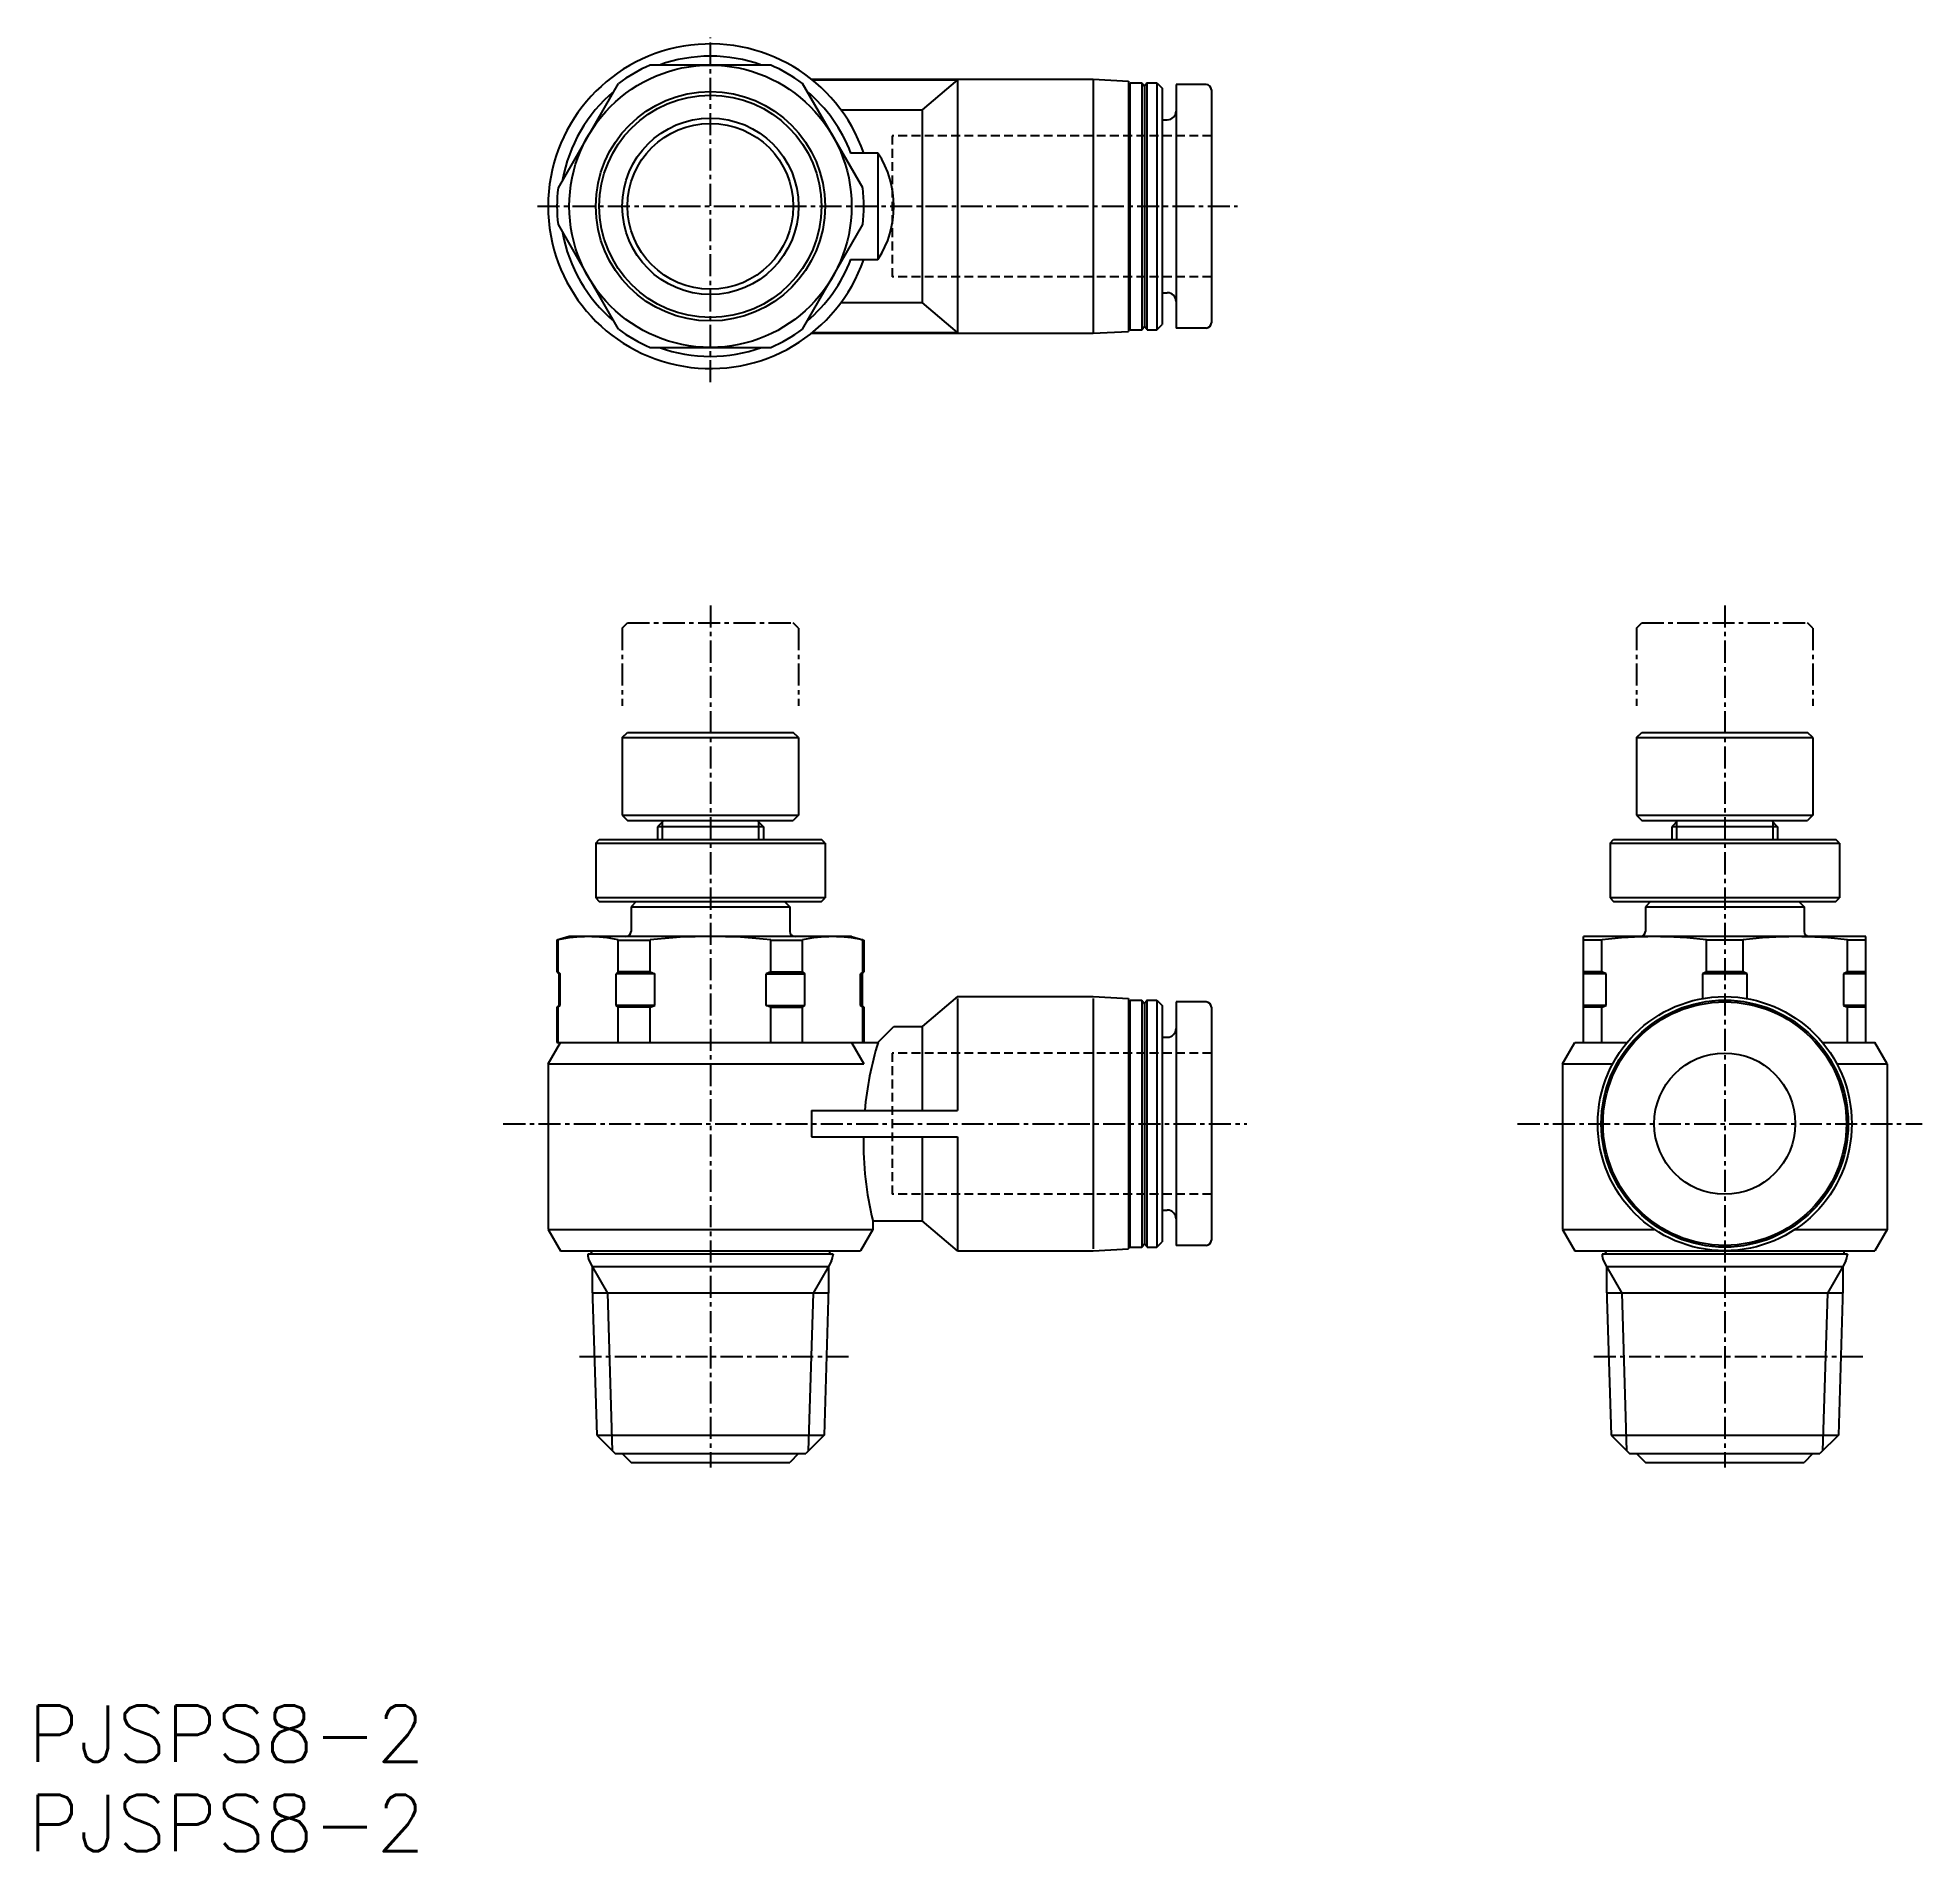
# Model space of a CAD drawing. Extents: x -2 to 105, y -24 to 79.
import ezdxf

# ---------------------------------------------------------------- set-up
doc = ezdxf.new("R2010")
doc.units = 0
doc.linetypes.add('CENTER', pattern=[2, 1.25, -0.25, 0.25, -0.25])
doc.linetypes.add('DASHED', pattern=[0.75, 0.5, -0.25])
doc.layers.get('0').update_dxf_attribs({"linetype": 'CONTINUOUS'})
doc.layers.add('CENTER', color=1, linetype='CENTER')
doc.styles.get("Standard").update_dxf_attribs({"font": 'txt.shx'})

msp = doc.modelspace()

# ---------------------------------------------------------------- linework, layer by layer
at = {"color": 7, "linetype": 'CONTINUOUS'}
for p, q in [((39.37, 77.7), (32.53, 77.7)), ((30.73, 76.66), (27.31, 70.74)), ((44.59, 70.74), (41.17, 76.66)), ((41.68, 76.9), (57.65, 76.9)), ((41.73, 76.86), (49.95, 76.86)), ((49.95, 76.86), (47.95, 75.16)), ((49.95, 76.86), (49.95, 62.54)), ((57.65, 76.9), (59.65, 76.8)), ((57.65, 76.9), (57.65, 62.5)), ((59.65, 76.8), (59.65, 62.6)), ((59.65, 76.6), (59.75, 76.7)), ((59.75, 62.7), (59.75, 76.7)), ((59.75, 76.7), (60.4, 76.7)), ((60.4, 76.7), (60.4, 62.7)), ((60.4, 76.7), (60.55, 76.5)), ((60.7, 76.7), (60.55, 76.5)), ((60.55, 76.5), (60.55, 62.9)), ((60.7, 62.7), (60.7, 76.7)), ((60.7, 76.7), (61.25, 76.7)), ((61.25, 76.7), (61.25, 62.7)), ((61.25, 76.7), (61.55, 76.4)), ((61.55, 76.4), (61.55, 63)), ((62.35, 76.6), (62.35, 62.8)), ((64.05, 76.6), (62.35, 76.6)), ((64.35, 76.3), (64.35, 63.1)), ((43.35, 75.16), (47.95, 75.16)), ((47.95, 75.16), (47.95, 64.24)), ((61.55, 74.6), (61.85, 74.6)), ((43.9, 72.72), (45.45, 72.72)), ((45.45, 72.72), (45.45, 66.69)), ((27.31, 68.66), (30.73, 62.74)), ((41.17, 62.74), (44.59, 68.66)), ((43.9, 66.69), (45.45, 66.69)), ((43.35, 64.24), (47.95, 64.24)), ((49.95, 62.54), (47.95, 64.24)), ((61.55, 64.8), (61.85, 64.8)), ((41.68, 62.5), (57.65, 62.5)), ((41.73, 62.54), (49.95, 62.54)), ((57.65, 62.5), (59.65, 62.6)), ((59.65, 62.8), (59.75, 62.7)), ((59.75, 62.7), (60.4, 62.7)), ((60.4, 62.7), (60.55, 62.9)), ((60.7, 62.7), (60.55, 62.9)), ((60.7, 62.7), (61.25, 62.7)), ((61.25, 62.7), (61.55, 63)), ((64.05, 62.8), (62.35, 62.8)), ((32.53, 61.7), (39.37, 61.7)), ((30.95, 39.58), (31.25, 39.88)), ((30.95, 39.58), (30.95, 35.18)), ((30.95, 39.58), (40.95, 39.58)), ((31.25, 39.88), (40.65, 39.88)), ((40.95, 39.58), (40.65, 39.88)), ((40.95, 39.58), (40.95, 35.18)), ((88.45, 39.58), (88.75, 39.88)), ((88.45, 39.58), (98.45, 39.58)), ((88.45, 39.58), (88.45, 35.18)), ((88.75, 39.88), (98.15, 39.88)), ((98.45, 39.58), (98.15, 39.88)), ((98.45, 39.58), (98.45, 35.18)), ((30.95, 35.18), (31.25, 34.88)), ((30.95, 35.18), (40.95, 35.18)), ((31.25, 34.88), (40.65, 34.88)), ((33.3, 34.88), (32.95, 34.53)), ((32.95, 34.53), (32.95, 33.8)), ((38.95, 34.53), (32.95, 34.53)), ((38.6, 34.88), (38.95, 34.53)), ((38.95, 34.53), (38.95, 33.8)), ((40.95, 35.18), (40.65, 34.88)), ((88.45, 35.18), (98.45, 35.18)), ((88.45, 35.18), (88.75, 34.88)), ((88.75, 34.88), (98.15, 34.88)), ((90.8, 34.88), (90.45, 34.53)), ((96.45, 34.53), (90.45, 34.53)), ((90.45, 34.53), (90.45, 33.8)), ((96.1, 34.88), (96.45, 34.53)), ((96.45, 34.53), (96.45, 33.8)), ((98.45, 35.18), (98.15, 34.88)), ((29.45, 33.6), (29.65, 33.8)), ((29.45, 33.6), (42.45, 33.6)), ((29.45, 33.6), (29.45, 30.5)), ((29.65, 33.8), (42.25, 33.8)), ((42.45, 33.6), (42.25, 33.8)), ((42.45, 33.6), (42.45, 30.5)), ((86.95, 33.6), (87.15, 33.8)), ((86.95, 33.6), (86.95, 30.5)), ((86.95, 33.6), (99.95, 33.6)), ((87.15, 33.8), (99.75, 33.8)), ((99.95, 33.6), (99.75, 33.8)), ((99.95, 33.6), (99.95, 30.5)), ((29.45, 30.5), (29.65, 30.3)), ((42.45, 30.5), (29.45, 30.5)), ((29.65, 30.3), (42.25, 30.3)), ((31.75, 30.3), (31.45, 30)), ((31.45, 30), (31.45, 28.6)), ((31.45, 30), (40.45, 30)), ((40.15, 30.3), (40.45, 30)), ((40.45, 30), (40.45, 28.6)), ((42.25, 30.3), (42.45, 30.5)), ((99.95, 30.5), (86.95, 30.5)), ((86.95, 30.5), (87.15, 30.3)), ((87.15, 30.3), (99.75, 30.3)), ((89.25, 30.3), (88.95, 30)), ((88.95, 30), (97.95, 30)), ((88.95, 30), (88.95, 28.6)), ((97.65, 30.3), (97.95, 30)), ((97.95, 30), (97.95, 28.6)), ((99.75, 30.3), (99.95, 30.5)), ((27.95, 28.3), (27.25, 28.11)), ((27.25, 28.11), (27.25, 26.3)), ((27.25, 28.11), (27.31, 28.11)), ((27.31, 26.3), (27.31, 28.11)), ((43.95, 28.3), (27.95, 28.3)), ((30.73, 28.11), (32.53, 28.11)), ((30.73, 26.3), (30.73, 28.11)), ((32.53, 26.3), (32.53, 28.11)), ((39.37, 28.11), (41.17, 28.11)), ((39.37, 26.3), (39.37, 28.11)), ((41.17, 26.3), (41.17, 28.11)), ((43.95, 28.3), (44.65, 28.11)), ((44.59, 26.3), (44.59, 28.11)), ((44.59, 28.11), (44.65, 28.11)), ((44.65, 28.11), (44.65, 26.3)), ((101.45, 28.3), (85.45, 28.3)), ((85.45, 22.3), (85.45, 28.3)), ((86.49, 28.11), (85.45, 28.11)), ((86.49, 26.3), (86.49, 28.11)), ((94.49, 28.11), (92.41, 28.11)), ((92.41, 26.3), (92.41, 28.11)), ((94.49, 26.3), (94.49, 28.11)), ((100.41, 26.3), (100.41, 28.11)), ((101.45, 28.11), (100.41, 28.11)), ((101.45, 22.3), (101.45, 28.3)), ((27.25, 26.3), (27.31, 26.3)), ((27.25, 26.3), (27.35, 26.2)), ((27.31, 26.3), (27.44, 26.2)), ((27.35, 26.2), (27.44, 26.2)), ((27.35, 26.2), (27.35, 24.4)), ((27.44, 24.4), (27.44, 26.2)), ((30.73, 26.3), (30.6, 26.2)), ((32.79, 26.2), (30.6, 26.2)), ((30.6, 24.4), (30.6, 26.2)), ((32.53, 26.3), (30.73, 26.3)), ((32.53, 26.3), (32.79, 26.2)), ((32.79, 24.4), (32.79, 26.2)), ((39.37, 26.3), (39.11, 26.2)), ((39.11, 24.4), (39.11, 26.2)), ((39.11, 26.2), (41.3, 26.2)), ((39.37, 26.3), (41.17, 26.3)), ((41.17, 26.3), (41.3, 26.2)), ((41.3, 24.4), (41.3, 26.2)), ((44.59, 26.3), (44.46, 26.2)), ((44.46, 24.4), (44.46, 26.2)), ((44.55, 26.2), (44.46, 26.2)), ((44.65, 26.3), (44.55, 26.2)), ((44.55, 26.2), (44.55, 24.4)), ((44.65, 26.3), (44.59, 26.3)), ((86.49, 26.3), (85.45, 26.3)), ((86.72, 26.2), (85.45, 26.2)), ((86.72, 26.2), (86.49, 26.3)), ((86.72, 24.4), (86.72, 26.2)), ((92.41, 26.3), (92.18, 26.2)), ((94.72, 26.2), (92.18, 26.2)), ((92.18, 26.2), (92.18, 24.79)), ((94.49, 26.3), (92.41, 26.3)), ((94.72, 26.2), (94.49, 26.3)), ((94.72, 24.79), (94.72, 26.2)), ((100.41, 26.3), (100.18, 26.2)), ((100.18, 26.2), (100.18, 24.4)), ((101.45, 26.2), (100.18, 26.2)), ((101.45, 26.3), (100.41, 26.3)), ((49.95, 24.9), (47.95, 23.2)), ((49.95, 24.9), (57.65, 24.9)), ((49.95, 24.8), (49.95, 18.45)), ((57.65, 24.9), (59.65, 24.8)), ((57.65, 24.8), (57.65, 10.6)), ((59.65, 24.8), (59.65, 10.6)), ((59.65, 24.6), (59.75, 24.7)), ((59.75, 10.7), (59.75, 24.7)), ((59.75, 24.7), (60.4, 24.7)), ((60.4, 24.7), (60.4, 10.7)), ((60.4, 24.7), (60.55, 24.5)), ((60.7, 24.7), (60.55, 24.5)), ((60.7, 10.7), (60.7, 24.7)), ((60.7, 24.7), (61.25, 24.7)), ((61.25, 24.7), (61.25, 10.7)), ((61.25, 24.7), (61.55, 24.4)), ((62.35, 24.6), (62.35, 10.8)), ((64.05, 24.6), (62.35, 24.6)), ((27.35, 24.4), (27.25, 24.3)), ((27.25, 24.3), (27.31, 24.3)), ((27.25, 24.3), (27.25, 22.3)), ((27.31, 24.3), (27.44, 24.4)), ((27.31, 22.3), (27.31, 24.3)), ((27.35, 24.4), (27.44, 24.4)), ((30.73, 24.3), (30.6, 24.4)), ((32.79, 24.4), (30.6, 24.4)), ((30.73, 22.3), (30.73, 24.3)), ((32.53, 24.3), (30.73, 24.3)), ((32.53, 24.3), (32.79, 24.4)), ((32.53, 22.3), (32.53, 24.3)), ((39.11, 24.4), (41.3, 24.4)), ((39.37, 24.3), (39.11, 24.4)), ((39.37, 22.3), (39.37, 24.3)), ((39.37, 24.3), (41.17, 24.3)), ((41.17, 24.3), (41.3, 24.4)), ((41.17, 22.3), (41.17, 24.3)), ((44.59, 24.3), (44.46, 24.4)), ((44.55, 24.4), (44.46, 24.4)), ((44.55, 24.4), (44.65, 24.3)), ((44.59, 22.3), (44.59, 24.3)), ((44.65, 24.3), (44.59, 24.3)), ((44.65, 24.3), (44.65, 22.3)), ((60.55, 24.5), (60.55, 10.9)), ((61.55, 24.4), (61.55, 11)), ((64.35, 24.3), (64.35, 11.1)), ((86.72, 24.4), (85.45, 24.4)), ((86.49, 24.3), (85.45, 24.3)), ((86.49, 24.3), (86.72, 24.4)), ((86.49, 22.3), (86.49, 24.3)), ((100.18, 24.4), (100.41, 24.3)), ((101.45, 24.4), (100.18, 24.4)), ((100.41, 22.3), (100.41, 24.3)), ((101.45, 24.3), (100.41, 24.3)), ((45.45, 22.3), (46.35, 23.2)), ((46.35, 23.2), (47.95, 23.2)), ((47.95, 23.2), (47.95, 18.45)), ((61.55, 22.6), (61.85, 22.6)), ((26.75, 21.09), (27.45, 22.3)), ((27.25, 22.3), (45.45, 22.3)), ((43.94, 22.3), (44.64, 21.09)), ((84.25, 21.09), (84.95, 22.3)), ((84.95, 22.3), (87.91, 22.3)), ((98.99, 22.3), (101.95, 22.3)), ((102.65, 21.09), (101.95, 22.3)), ((26.75, 21.09), (44.64, 21.09)), ((26.75, 21.09), (26.75, 11.71)), ((84.25, 21.09), (84.25, 11.71)), ((84.25, 21.09), (87.1, 21.09)), ((99.8, 21.09), (102.65, 21.09)), ((102.65, 21.09), (102.65, 11.71)), ((41.68, 18.45), (41.68, 16.95)), ((41.68, 18.45), (49.95, 18.45)), ((41.68, 16.95), (49.95, 16.95)), ((47.95, 16.95), (47.95, 12.2)), ((49.95, 16.95), (49.95, 10.5)), ((45.15, 12.2), (47.95, 12.2)), ((45.15, 12.2), (45.15, 11.71)), ((49.95, 10.5), (47.95, 12.2)), ((61.55, 12.8), (61.85, 12.8)), ((26.75, 11.71), (45.15, 11.71)), ((26.75, 11.71), (27.45, 10.5)), ((45.15, 11.71), (44.45, 10.5)), ((59.65, 10.8), (59.75, 10.7)), ((59.75, 10.7), (60.4, 10.7)), ((60.4, 10.7), (60.55, 10.9)), ((60.7, 10.7), (60.55, 10.9)), ((60.7, 10.7), (61.25, 10.7)), ((61.25, 10.7), (61.55, 11)), ((64.05, 10.8), (62.35, 10.8)), ((84.25, 11.71), (84.95, 10.5)), ((84.25, 11.71), (89.45, 11.71)), ((97.45, 11.71), (102.65, 11.71)), ((102.65, 11.71), (101.95, 10.5)), ((27.45, 10.5), (44.45, 10.5)), ((29, 10.3), (29, 10.28)), ((42.9, 10.3), (29, 10.3)), ((29.08, 9.93), (29.25, 9.6)), ((29.2, 10.5), (29.2, 10.4)), ((42.82, 9.93), (42.65, 9.6)), ((42.7, 10.5), (42.7, 10.4)), ((42.9, 10.3), (42.9, 10.29)), ((49.95, 10.5), (57.65, 10.5)), ((57.65, 10.5), (59.65, 10.6)), ((84.95, 10.5), (101.95, 10.5)), ((100.4, 10.3), (86.5, 10.3)), ((86.5, 10.3), (86.5, 10.28)), ((86.58, 9.93), (86.75, 9.6)), ((86.7, 10.5), (86.7, 10.4)), ((100.32, 9.93), (100.15, 9.6)), ((100.2, 10.5), (100.2, 10.4)), ((100.4, 10.3), (100.4, 10.29)), ((29.25, 9.6), (29.25, 8.4)), ((29.25, 9.6), (42.65, 9.6)), ((42.65, 9.6), (42.65, 8.4)), ((86.75, 9.6), (100.15, 9.6)), ((86.75, 9.6), (86.75, 8.4)), ((100.15, 9.6), (100.15, 8.4)), ((29.25, 8.4), (29.51, 0.04)), ((42.64, 8.1), (29.25, 8.1)), ((42.65, 8.4), (42.39, 0.04)), ((86.75, 8.4), (87.01, 0.04)), ((100.14, 8.1), (86.75, 8.1)), ((100.15, 8.4), (99.89, 0.04)), ((29.51, 0.04), (30.55, -1)), ((29.51, 0.04), (42.39, 0.04)), ((42.39, 0.04), (41.35, -1)), ((87.01, 0.04), (99.89, 0.04)), ((87.01, 0.04), (88.05, -1)), ((99.89, 0.04), (98.85, -1)), ((30.55, -1), (41.35, -1)), ((30.95, -1), (31.45, -1.5)), ((40.95, -1), (40.45, -1.5)), ((88.05, -1), (98.85, -1)), ((88.45, -1), (88.95, -1.5)), ((98.45, -1), (97.95, -1.5)), ((31.45, -1.5), (40.45, -1.5)), ((88.95, -1.5), (97.95, -1.5))]:
    msp.add_line(p, q, dxfattribs=at)
at = {"color": 3, "linetype": 'DASHED'}
for p, q in [((64.35, 73.7), (46.25, 73.7)), ((46.25, 73.7), (46.25, 65.7)), ((64.35, 65.7), (46.25, 65.7)), ((64.35, 21.7), (46.25, 21.7)), ((46.25, 21.7), (46.25, 13.7)), ((64.35, 13.7), (46.25, 13.7))]:
    msp.add_line(p, q, dxfattribs=at)
at = {"color": 3, "linetype": 'CONTINUOUS'}
for p, q in [((33.22, 34.8), (33.22, 33.8)), ((38.68, 34.8), (38.68, 33.8)), ((90.72, 34.8), (90.72, 33.8)), ((96.18, 34.8), (96.18, 33.8)), ((29.25, 9.6), (30.11, 8.1)), ((42.65, 9.6), (41.78, 8.1)), ((86.75, 9.6), (87.61, 8.1)), ((100.15, 9.6), (99.28, 8.1)), ((30.11, 8.1), (30.39, -0.84)), ((41.78, 8.1), (41.5, -0.84)), ((87.61, 8.1), (87.89, -0.84)), ((99.28, 8.1), (99, -0.84))]:
    msp.add_line(p, q, dxfattribs=at)
at = {"color": 7, "linetype": 'CONTINUOUS'}
for centre, radius in [((35.95, 69.7), 8), ((35.95, 69.7), 6.5), ((35.95, 69.7), 6.3), ((35.95, 69.7), 5), ((35.95, 69.7), 4.7), ((93.45, 17.7), 7.2), ((93.45, 17.7), 7), ((93.45, 17.7), 6.9), ((93.45, 17.7), 4)]:
    msp.add_circle(centre, radius, dxfattribs=at)
for centre, radius, start, end in [((35.95, 69.7), 9.2, 19.1301, 340.87), ((35.95, 69.7), 8.51, 70.1162, 109.8838), ((35.95, 69.7), 8.7, 113.141, 126.859), ((35.95, 69.7), 8.7, 53.141, 66.859), ((35.95, 69.7), 8.51, 130.1162, 169.8838), ((35.95, 69.7), 8.51, 20.7569, 49.8838), ((64.05, 76.3), 0.3, 0, 90), ((61.85, 75.1), 0.5, 270, 0), ((40.85, 69.7), 5.5, 326.7581, 33.2419), ((35.95, 69.7), 8.7, 173.141, 186.859), ((35.95, 69.7), 8.7, 353.141, 6.859), ((35.95, 69.7), 8.51, 190.1162, 229.8838), ((35.95, 69.7), 8.51, 310.1162, 339.2432), ((61.85, 64.3), 0.5, 0, 90), ((64.05, 63.1), 0.3, 270, 0), ((35.95, 69.7), 8.7, 233.141, 246.859), ((35.95, 69.7), 8.7, 293.141, 306.859), ((35.95, 69.7), 8.51, 250.1162, 289.8838), ((29.02, 20.42), 7.88, 77.4775, 102.5225), ((31.15, 28.6), 0.3, 270, 0), ((35.95, -2.95), 31.26, 83.72, 96.28), ((40.75, 28.6), 0.3, 180, 270), ((42.88, 20.42), 7.88, 77.4775, 102.5225), ((89.51, 3.94), 24.36, 90.133, 97.1161), ((88.65, 28.6), 0.3, 270, 0), ((89.39, 3.94), 24.36, 82.8837, 89.8671), ((97.51, 3.94), 24.36, 90.133, 97.1161), ((97.39, 3.94), 24.36, 82.884, 89.8669), ((98.25, 28.6), 0.3, 180, 270), ((64.05, 24.3), 0.3, 0, 90), ((61.85, 23.1), 0.5, 270, 0), ((63.92, 16.7), 19.3, 163.1263, 174.7893), ((63.92, 16.7), 19.3, 179.2486, 193.471), ((61.85, 12.3), 0.5, 0, 90), ((64.05, 11.1), 0.3, 270, 0), ((29.8, 10.29), 0.8, 179.2017, 206.5651), ((29.1, 10.4), 0.1, 270, 0), ((42.8, 10.4), 0.1, 180, 270), ((42.1, 10.29), 0.8, 333.4349, 0), ((87.3, 10.29), 0.8, 179.2017, 206.5651), ((86.6, 10.4), 0.1, 270, 0), ((100.3, 10.4), 0.1, 180, 270), ((99.6, 10.29), 0.8, 333.4349, 0)]:
    msp.add_arc(centre, radius, start, end, dxfattribs=at)
at = {"layer": 'CENTER', "color": 1, "linetype": 'CENTER'}
for p, q in [((35.95, 59.73), (35.95, 79.26)), ((26.14, 69.7), (65.83, 69.7)), ((35.95, 47.08), (35.95, -1.79)), ((93.45, 47.08), (93.45, -1.79)), ((30.95, 45.78), (31.25, 46.08)), ((31.25, 46.08), (40.65, 46.08)), ((40.95, 45.78), (40.65, 46.08)), ((88.45, 45.78), (88.75, 46.08)), ((88.75, 46.08), (98.15, 46.08)), ((98.45, 45.78), (98.15, 46.08)), ((30.95, 45.78), (30.95, 41.38)), ((40.95, 45.78), (40.95, 41.38)), ((88.45, 45.78), (88.45, 41.38)), ((98.45, 45.78), (98.45, 41.38)), ((24.21, 17.7), (66.35, 17.7)), ((81.71, 17.7), (104.65, 17.7)), ((28.53, 4.51), (43.93, 4.51)), ((86.03, 4.51), (101.43, 4.51))]:
    msp.add_line(p, q, dxfattribs=at)

# ---------------------------------------------------------------- texts
at = {"color": 7, "linetype": 'CONTINUOUS'}
for p in [(-2.73, -18.47), (-2.73, -23.54)]:
    msp.add_text('PJSPS8-2', height=3.2, dxfattribs=at).set_placement(p)

doc.saveas('drawing.dxf')
